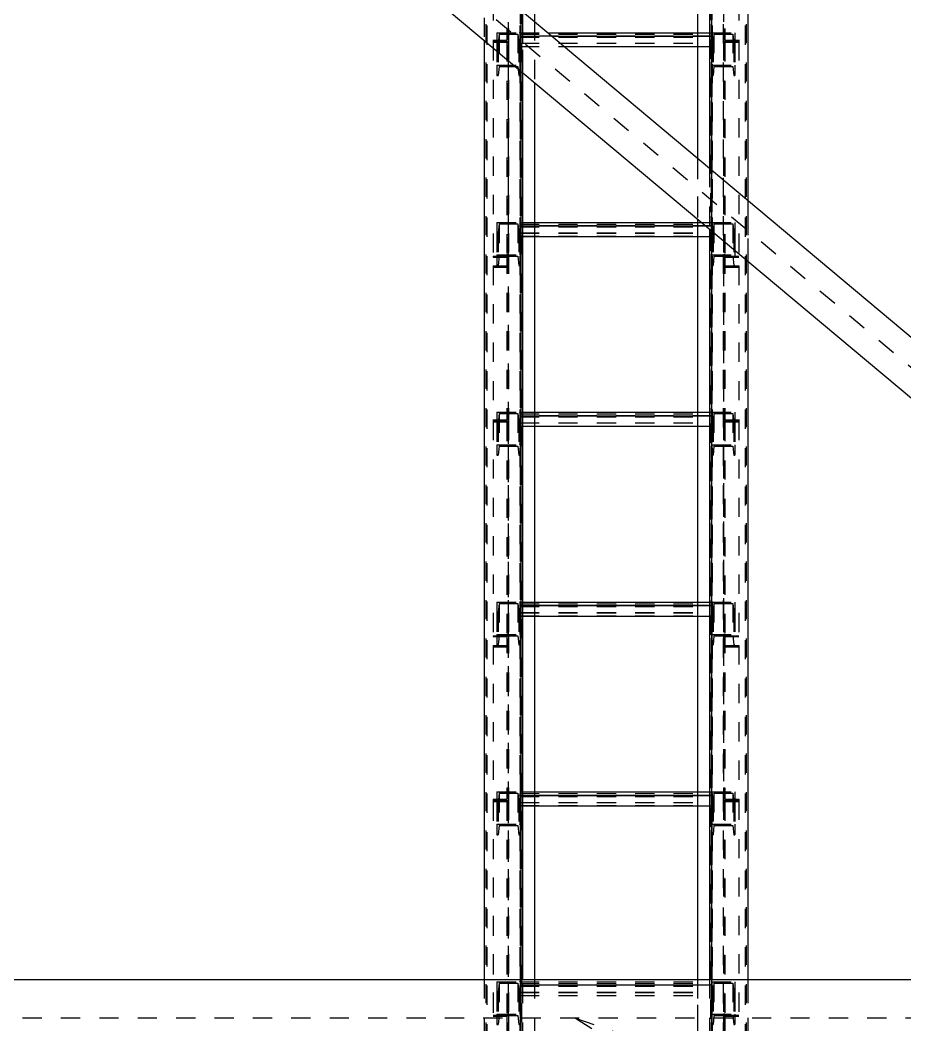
# Model space of a CAD drawing. Header units: millimetres. Extents: x 149919 to 150445, y 136651 to 136866.
# Drawn here: x 150384.86 to 150389.47, y 136693.84 to 136699.07 of the extents above; entities that cross this region are included whole.
import ezdxf

# ---------------------------------------------------------------- set-up
doc = ezdxf.new("R2010")
doc.units = ezdxf.units.MM
doc.header["$LTSCALE"] = 0.25
for name, pattern in [('CENTER', [50.8, 31.75, -6.35, 6.35, -6.35]), ('XKITLINE00', [0]), ('XKITLINE02', [4, 2, -2]), ('XKITLINE03', [6, 3, -1, 1, -1])]:
    doc.linetypes.add(name, pattern=pattern)

# ---------------------------------------------------------------- blocks, each defined once
blk = doc.blocks.new('çatıı')
at = {"color": 1, "linetype": 'XKITLINE03'}
for p, q in [((24565, 5900.27), (24565, 4260.27)), ((24665, 4260.27), (24665, 5900.27)), ((24559, 4258.02), (24559, 5897.87)), ((24670.99, 4258.02), (24670.99, 5897.87)), ((24559, 4859.1), (24559, 4939.24)), ((24670.98, 4939.24), (24670.98, 4859.1)), ((24565, 4846.74), (24565, 4863.63)), ((24664.97, 4861.82), (24565, 4861.82)), ((24664.97, 4863.63), (24664.97, 4846.74)), ((24559, 4747.27), (24559, 4859.1)), ((24670.98, 4859.1), (24670.98, 4747.27)), ((24565, 4747.89), (24565, 4764.77)), ((24664.97, 4762.96), (24565, 4762.96)), ((24664.97, 4764.77), (24664.97, 4747.89)), ((24559, 4661.38), (24559, 4741.53)), ((24670.98, 4741.53), (24670.98, 4661.38)), ((24565, 4649.03), (24565, 4665.91)), ((24664.97, 4664.1), (24565, 4664.1)), ((24664.97, 4665.91), (24664.97, 4649.03)), ((24559, 4549.56), (24559, 4661.38)), ((24670.98, 4661.38), (24670.98, 4549.56)), ((24565, 4550.17), (24565, 4567.05)), ((24664.97, 4565.24), (24565, 4565.24)), ((24664.97, 4567.05), (24664.97, 4550.17)), ((24559, 4463.67), (24559, 4543.81)), ((24670.98, 4543.81), (24670.98, 4463.67)), ((24565, 4451.31), (24565, 4468.2)), ((24664.97, 4466.39), (24565, 4466.39)), ((24664.97, 4468.2), (24664.97, 4451.31)), ((24559, 4351.84), (24559, 4463.67)), ((24670.98, 4463.67), (24670.98, 4351.84)), ((24565, 4352.46), (24565, 4369.34)), ((24664.97, 4367.53), (24565, 4367.53)), ((24664.97, 4369.34), (24664.97, 4352.46))]:
    blk.add_line(p, q, dxfattribs=at)
at = {"color": 116, "linetype": 'XKITLINE02', "true_color": 0x136734}
for p, q in [((24565, 5898.21), (24565, 4257.26)), ((24565.85, 5898.21), (24565.85, 4257.47)), ((24664.15, 5900.07), (24664.15, 4257.47)), ((24665, 5900.27), (24665, 4257.26)), ((24657.5, 5897.39), (24657.5, 4260.15)), ((24547.15, 5888.14), (24547.15, 4258.3)), ((24565.45, 5888.14), (24565.45, 4258.3)), ((24566.3, 5888.14), (24566.3, 4320.34)), ((24664.54, 5888.14), (24664.54, 4187.82)), ((24682.84, 5888.14), (24682.84, 4205.79)), ((24683.69, 5888.14), (24683.69, 4204.83)), ((24547.68, 5887.3), (24547.68, 4257.8)), ((24564.91, 5887.3), (24564.92, 4257.8)), ((24665.07, 5887.3), (24665.07, 4186.75)), ((24682.31, 5887.3), (24682.31, 4203.68)), ((24558.2, 4945.83), (24558.2, 4859.76)), ((24559, 4945.83), (24559, 4859.1)), ((24670.98, 4945.83), (24670.98, 4859.1)), ((24671.78, 4945.83), (24671.78, 4859.76)), ((24551, 4939.9), (24551, 4859.1)), ((24678.98, 4939.9), (24678.98, 4859.1)), ((24546.3, 4891.44), (24546.3, 4859.66)), ((24566.3, 4874.69), (24566.3, 4842.91)), ((24572.5, 4869.5), (24572.5, 4837.72)), ((24553, 4863.63), (24553, 4846.74)), ((24553, 4863.63), (24565, 4863.63)), ((24553, 4862.76), (24553, 4858.19)), ((24554.06, 4862.93), (24553.68, 4858.19)), ((24554.06, 4862.93), (24554.06, 4846.05)), ((24554.06, 4862.93), (24563.93, 4862.93)), ((24558.2, 4865.68), (24559, 4865.68)), ((24558.2, 4865.68), (24558.2, 4859.76)), ((24559, 4865.68), (24559, 4859.1)), ((24563.93, 4862.93), (24563.93, 4846.05)), ((24563.93, 4862.93), (24564.32, 4858.19)), ((24565, 4863.63), (24565, 4846.74)), ((24565, 4863.63), (24579.51, 4863.63)), ((24565, 4863.63), (24565, 4856.38)), ((24565, 4862.77), (24664.97, 4862.77)), ((24565, 4862.4), (24565, 4858.19)), ((24565, 4861.82), (24581.67, 4861.82)), ((24657.5, 4863.63), (24664.97, 4863.63)), ((24657.5, 4861.82), (24664.97, 4861.82)), ((24664.97, 4863.63), (24664.97, 4858.19)), ((24664.97, 4863.63), (24676.98, 4863.63)), ((24664.97, 4863.63), (24664.97, 4846.74)), ((24664.97, 4863.63), (24664.97, 4856.38)), ((24666.04, 4862.93), (24665.66, 4858.19)), ((24666.04, 4862.93), (24675.91, 4862.93)), ((24666.04, 4862.93), (24666.04, 4846.05)), ((24670.98, 4865.68), (24671.78, 4865.68)), ((24675.91, 4862.93), (24676.3, 4858.19)), ((24675.91, 4862.93), (24675.91, 4846.05)), ((24676.98, 4863.63), (24676.98, 4858.19)), ((24676.98, 4863.63), (24676.98, 4846.74)), ((24551, 4859.76), (24558.2, 4859.76)), ((24551, 4859.76), (24551, 4859.1)), ((24551, 4859.1), (24559, 4859.1)), ((24551, 4859.1), (24551, 4746.78)), ((24551, 4859.1), (24559, 4859.1)), ((24551, 4858.61), (24558.2, 4858.61)), ((24553, 4858.19), (24553, 4841.31)), ((24553, 4858.19), (24553.68, 4858.19)), ((24553.68, 4858.19), (24553.68, 4841.31)), ((24558.2, 4858.61), (24558.2, 4742.36)), ((24559, 4859.1), (24559, 4742.36)), ((24564.32, 4858.19), (24564.32, 4841.31)), ((24564.32, 4858.19), (24565, 4858.19)), ((24565, 4861.29), (24664.97, 4861.29)), ((24565, 4858.19), (24565, 4841.31)), ((24565, 4858.19), (24664.97, 4858.19)), ((24565, 4858.09), (24664.97, 4858.09)), ((24664.97, 4858.19), (24665.66, 4858.19)), ((24664.97, 4858.19), (24664.97, 4841.31)), ((24665.66, 4858.19), (24665.66, 4841.31)), ((24670.98, 4859.1), (24678.98, 4859.1)), ((24670.98, 4859.1), (24670.98, 4854.19)), ((24670.98, 4859.1), (24678.98, 4859.1)), ((24670.98, 4859.1), (24670.98, 4742.36)), ((24671.78, 4859.76), (24678.98, 4859.76)), ((24671.78, 4858.61), (24671.78, 4854.19)), ((24671.78, 4858.61), (24678.98, 4858.61)), ((24671.78, 4858.61), (24671.78, 4742.36)), ((24676.3, 4858.19), (24676.98, 4858.19)), ((24676.3, 4858.19), (24676.3, 4841.31)), ((24676.98, 4858.19), (24676.98, 4841.31)), ((24678.98, 4859.1), (24678.98, 4858.61)), ((24678.98, 4859.1), (24678.98, 4746.78)), ((24558.2, 4854.19), (24559, 4854.19)), ((24565, 4856.48), (24664.97, 4856.48)), ((24565, 4856.38), (24588.16, 4856.38)), ((24657.5, 4856.38), (24664.97, 4856.38)), ((24670.98, 4854.19), (24671.78, 4854.19)), ((24553, 4846.74), (24553, 4841.31)), ((24553, 4846.74), (24565, 4846.74)), ((24565, 4846.74), (24565, 4841.31)), ((24664.97, 4846.74), (24664.97, 4841.31)), ((24664.97, 4846.74), (24676.98, 4846.74)), ((24676.98, 4846.74), (24676.98, 4841.31)), ((24553, 4841.31), (24553.68, 4841.31)), ((24554.06, 4846.05), (24553.68, 4841.31)), ((24554.06, 4846.05), (24563.93, 4846.05)), ((24563.93, 4846.05), (24564.32, 4841.31)), ((24564.32, 4841.31), (24565, 4841.31)), ((24664.97, 4841.31), (24665.66, 4841.31)), ((24666.04, 4846.05), (24665.66, 4841.31)), ((24666.04, 4846.05), (24675.91, 4846.05)), ((24675.91, 4846.05), (24676.3, 4841.31)), ((24676.3, 4841.31), (24676.98, 4841.31)), ((24657.5, 4798.33), (24657.5, 4766.55)), ((24663.69, 4793.14), (24663.69, 4761.36)), ((24683.69, 4776.39), (24683.69, 4744.62)), ((24553, 4764.77), (24553, 4747.89)), ((24553, 4764.77), (24553, 4759.33)), ((24553, 4764.77), (24565, 4764.77)), ((24554.06, 4764.08), (24553.68, 4759.33)), ((24554.06, 4764.08), (24554.06, 4747.19)), ((24554.06, 4764.08), (24563.93, 4764.08)), ((24563.93, 4764.08), (24563.93, 4747.19)), ((24563.93, 4764.08), (24564.32, 4759.33)), ((24565, 4764.77), (24565, 4747.89)), ((24565, 4764.77), (24565, 4759.33)), ((24565, 4764.77), (24572.5, 4764.77)), ((24565, 4764.77), (24565, 4757.52)), ((24565, 4763.92), (24664.97, 4763.92)), ((24565, 4762.96), (24572.5, 4762.96)), ((24565, 4762.43), (24664.97, 4762.43)), ((24657.5, 4764.77), (24664.97, 4764.77)), ((24657.5, 4762.96), (24664.97, 4762.96)), ((24664.97, 4764.77), (24664.97, 4757.52)), ((24664.97, 4764.77), (24664.97, 4759.33)), ((24664.97, 4764.77), (24676.98, 4764.77)), ((24664.97, 4764.3), (24664.97, 4747.89)), ((24666.04, 4764.08), (24665.66, 4759.33)), ((24666.04, 4764.08), (24675.91, 4764.08)), ((24666.04, 4764.08), (24666.04, 4747.19)), ((24675.91, 4764.08), (24676.3, 4759.33)), ((24675.91, 4764.08), (24675.91, 4747.19)), ((24676.98, 4764.77), (24676.98, 4756.91)), ((24676.98, 4763.45), (24676.98, 4747.27)), ((24553, 4759.33), (24553, 4742.45)), ((24553, 4759.33), (24553.68, 4759.33)), ((24553.68, 4759.33), (24553.68, 4742.45)), ((24564.32, 4759.33), (24564.32, 4742.45)), ((24564.32, 4759.33), (24565, 4759.33)), ((24565, 4759.33), (24565, 4742.45)), ((24565, 4759.33), (24664.97, 4759.33)), ((24565, 4759.23), (24664.97, 4759.23)), ((24565, 4757.63), (24664.97, 4757.63)), ((24565, 4757.52), (24572.5, 4757.52)), ((24657.5, 4757.52), (24664.97, 4757.52)), ((24664.97, 4759.33), (24665.66, 4759.33)), ((24664.97, 4759.33), (24664.97, 4742.45)), ((24665.66, 4759.33), (24665.66, 4742.45)), ((24676.3, 4759.33), (24676.98, 4759.33)), ((24676.3, 4759.33), (24676.3, 4742.45)), ((24676.98, 4756.91), (24676.98, 4742.45)), ((24551, 4747.27), (24551, 4746.78)), ((24551, 4747.27), (24559, 4747.27)), ((24551, 4746.78), (24558.2, 4746.78)), ((24553, 4747.89), (24553, 4742.45)), ((24553, 4747.89), (24565, 4747.89)), ((24554.06, 4747.19), (24553.68, 4742.45)), ((24554.06, 4747.19), (24563.93, 4747.19)), ((24558.2, 4748.11), (24558.2, 4662.04)), ((24558.2, 4748.11), (24559, 4748.11)), ((24558.2, 4746.78), (24558.2, 4742.36)), ((24559, 4748.11), (24559, 4661.38)), ((24559, 4747.27), (24559, 4742.36)), ((24563.93, 4747.19), (24564.32, 4742.45)), ((24565, 4747.89), (24565, 4742.45)), ((24664.97, 4747.89), (24664.97, 4742.45)), ((24664.97, 4747.89), (24676.98, 4747.89)), ((24666.04, 4747.19), (24665.66, 4742.45)), ((24666.04, 4747.19), (24675.91, 4747.19)), ((24670.98, 4748.11), (24670.98, 4741.53)), ((24670.98, 4748.11), (24671.78, 4748.11)), ((24670.98, 4748.11), (24670.98, 4661.38)), ((24670.98, 4747.27), (24678.98, 4747.27)), ((24671.78, 4748.11), (24671.78, 4742.19)), ((24671.78, 4748.11), (24671.78, 4662.04)), ((24671.78, 4746.78), (24678.98, 4746.78)), ((24675.91, 4747.19), (24676.3, 4742.45)), ((24551, 4742.19), (24551, 4661.38)), ((24551, 4742.19), (24558.2, 4742.19)), ((24551, 4741.53), (24559, 4741.53)), ((24553, 4742.45), (24553.68, 4742.45)), ((24558.2, 4742.36), (24559, 4742.36)), ((24564.32, 4742.45), (24565, 4742.45)), ((24664.97, 4742.45), (24665.66, 4742.45)), ((24670.98, 4742.36), (24671.78, 4742.36)), ((24670.98, 4741.53), (24678.98, 4741.53)), ((24671.78, 4742.19), (24678.98, 4742.19)), ((24676.3, 4742.45), (24676.98, 4742.45)), ((24678.98, 4742.19), (24678.98, 4741.53)), ((24678.98, 4742.19), (24678.98, 4661.38)), ((24553, 4665.91), (24553, 4649.03)), ((24553, 4665.91), (24553, 4660.47)), ((24553, 4665.91), (24565, 4665.91)), ((24554.06, 4665.22), (24553.68, 4660.47)), ((24554.06, 4665.22), (24554.06, 4648.34)), ((24554.06, 4665.22), (24563.93, 4665.22)), ((24558.2, 4667.97), (24559, 4667.97)), ((24558.2, 4667.97), (24558.2, 4662.04)), ((24559, 4667.97), (24559, 4661.38)), ((24563.93, 4665.22), (24563.93, 4648.34)), ((24563.93, 4665.22), (24564.32, 4660.47)), ((24565, 4665.91), (24565, 4649.03)), ((24565, 4665.91), (24565, 4660.47)), ((24565, 4665.91), (24572.5, 4665.91)), ((24565, 4665.91), (24565, 4658.67)), ((24565, 4665.06), (24664.97, 4665.06)), ((24565, 4664.1), (24572.5, 4664.1)), ((24565, 4663.57), (24664.97, 4663.57)), ((24657.5, 4665.91), (24664.97, 4665.91)), ((24657.5, 4664.1), (24664.97, 4664.1)), ((24664.97, 4665.91), (24664.97, 4660.47)), ((24664.97, 4665.91), (24676.98, 4665.91)), ((24664.97, 4665.91), (24664.97, 4649.03)), ((24664.97, 4665.91), (24664.97, 4658.67)), ((24666.04, 4665.22), (24665.66, 4660.47)), ((24666.04, 4665.22), (24675.91, 4665.22)), ((24666.04, 4665.22), (24666.04, 4648.34)), ((24670.98, 4667.97), (24671.78, 4667.97)), ((24675.91, 4665.22), (24676.3, 4660.47)), ((24675.91, 4665.22), (24675.91, 4648.34)), ((24676.98, 4665.91), (24676.98, 4660.47)), ((24676.98, 4665.91), (24676.98, 4649.03)), ((24551, 4662.04), (24558.2, 4662.04)), ((24551, 4662.04), (24551, 4661.38)), ((24551, 4661.38), (24559, 4661.38)), ((24551, 4661.38), (24551, 4549.07)), ((24551, 4661.38), (24559, 4661.38)), ((24551, 4660.89), (24558.2, 4660.89)), ((24553, 4660.47), (24553, 4643.59)), ((24553, 4660.47), (24553.68, 4660.47)), ((24553.68, 4660.47), (24553.68, 4643.59)), ((24558.2, 4660.89), (24558.2, 4544.65)), ((24559, 4661.38), (24559, 4544.65)), ((24564.32, 4660.47), (24564.32, 4643.59)), ((24564.32, 4660.47), (24565, 4660.47)), ((24565, 4660.47), (24565, 4643.59)), ((24565, 4660.47), (24664.97, 4660.47)), ((24565, 4660.37), (24664.97, 4660.37)), ((24565, 4658.77), (24664.97, 4658.77)), ((24565, 4658.67), (24572.5, 4658.67)), ((24657.5, 4658.67), (24664.97, 4658.67)), ((24664.97, 4660.47), (24665.66, 4660.47)), ((24664.97, 4660.47), (24664.97, 4643.59)), ((24665.66, 4660.47), (24665.66, 4643.59)), ((24670.98, 4661.38), (24678.98, 4661.38)), ((24670.98, 4661.38), (24670.98, 4544.65)), ((24670.98, 4661.38), (24678.98, 4661.38)), ((24671.78, 4662.04), (24678.98, 4662.04)), ((24671.78, 4660.89), (24671.78, 4656.47)), ((24671.78, 4660.89), (24678.98, 4660.89)), ((24671.78, 4660.89), (24671.78, 4544.65)), ((24676.3, 4660.47), (24676.98, 4660.47)), ((24676.3, 4660.47), (24676.3, 4643.59)), ((24676.98, 4660.47), (24676.98, 4643.59)), ((24678.98, 4661.38), (24678.98, 4660.89)), ((24678.98, 4661.38), (24678.98, 4549.07)), ((24558.2, 4656.47), (24559, 4656.47)), ((24670.98, 4656.47), (24671.78, 4656.47)), ((24553, 4649.03), (24553, 4643.59)), ((24553, 4649.03), (24565, 4649.03)), ((24554.06, 4648.34), (24553.68, 4643.59)), ((24554.06, 4648.34), (24563.93, 4648.34)), ((24563.93, 4648.34), (24564.32, 4643.59)), ((24565, 4649.03), (24565, 4643.59)), ((24664.97, 4649.03), (24664.97, 4643.59)), ((24664.97, 4649.03), (24676.98, 4649.03)), ((24666.04, 4648.34), (24665.66, 4643.59)), ((24666.04, 4648.34), (24675.91, 4648.34)), ((24670.98, 4649.03), (24670.98, 4549.56)), ((24675.91, 4648.34), (24676.3, 4643.59)), ((24676.98, 4649.03), (24676.98, 4643.59)), ((24553, 4643.59), (24553.68, 4643.59)), ((24564.32, 4643.59), (24565, 4643.59)), ((24664.97, 4643.59), (24665.66, 4643.59)), ((24676.3, 4643.59), (24676.98, 4643.59)), ((24553, 4567.05), (24553, 4550.17)), ((24553, 4567.05), (24553, 4561.62)), ((24553, 4567.05), (24565, 4567.05)), ((24554.06, 4566.36), (24553.68, 4561.62)), ((24554.06, 4566.36), (24554.06, 4549.48)), ((24554.06, 4566.36), (24563.93, 4566.36)), ((24563.93, 4566.36), (24563.93, 4549.48)), ((24563.93, 4566.36), (24564.32, 4561.62)), ((24565, 4567.05), (24572.5, 4567.05)), ((24565, 4567.05), (24565, 4559.81)), ((24565, 4567.05), (24565, 4550.17)), ((24565, 4567.05), (24565, 4561.62)), ((24565, 4566.2), (24664.97, 4566.2)), ((24565, 4565.24), (24572.5, 4565.24)), ((24565, 4564.71), (24664.97, 4564.71)), ((24657.5, 4567.05), (24664.97, 4567.05)), ((24657.5, 4565.24), (24664.97, 4565.24)), ((24664.97, 4567.05), (24664.97, 4559.81)), ((24664.97, 4567.05), (24664.97, 4561.62)), ((24664.97, 4567.05), (24676.98, 4567.05)), ((24664.97, 4567.05), (24664.97, 4550.17)), ((24666.04, 4566.36), (24665.66, 4561.62)), ((24666.04, 4566.36), (24675.91, 4566.36)), ((24666.04, 4566.36), (24666.04, 4549.48)), ((24675.91, 4566.36), (24676.3, 4561.62)), ((24675.91, 4566.36), (24675.91, 4549.48)), ((24676.98, 4567.05), (24676.98, 4561.62)), ((24676.98, 4567.05), (24676.98, 4549.56)), ((24553, 4561.62), (24553, 4544.73)), ((24553, 4561.62), (24553.68, 4561.62)), ((24553.68, 4561.62), (24553.68, 4544.73)), ((24564.32, 4561.62), (24564.32, 4544.73)), ((24564.32, 4561.62), (24565, 4561.62)), ((24565, 4561.62), (24664.97, 4561.62)), ((24565, 4561.62), (24565, 4544.73)), ((24565, 4561.51), (24664.97, 4561.51)), ((24565, 4559.91), (24664.97, 4559.91)), ((24565, 4559.81), (24572.5, 4559.81)), ((24657.5, 4559.81), (24664.97, 4559.81)), ((24664.97, 4561.62), (24665.66, 4561.62)), ((24664.97, 4561.62), (24664.97, 4544.73)), ((24665.66, 4561.62), (24665.66, 4544.73)), ((24676.3, 4561.62), (24676.98, 4561.62)), ((24676.3, 4561.62), (24676.3, 4544.73)), ((24676.98, 4561.62), (24676.98, 4544.73)), ((24551, 4549.56), (24551, 4549.07)), ((24551, 4549.56), (24559, 4549.56)), ((24551, 4549.07), (24558.2, 4549.07)), ((24553, 4550.17), (24553, 4544.73)), ((24553, 4550.17), (24565, 4550.17)), ((24554.06, 4549.48), (24553.68, 4544.73)), ((24554.06, 4549.48), (24563.93, 4549.48)), ((24558.2, 4550.4), (24558.2, 4464.33)), ((24558.2, 4550.4), (24559, 4550.4)), ((24558.2, 4549.07), (24558.2, 4544.65)), ((24559, 4550.4), (24559, 4463.67)), ((24559, 4549.56), (24559, 4544.65)), ((24563.93, 4549.48), (24564.32, 4544.73)), ((24565, 4550.17), (24565, 4544.73)), ((24664.97, 4550.17), (24664.97, 4544.73)), ((24664.97, 4550.17), (24676.98, 4550.17)), ((24666.04, 4549.48), (24665.66, 4544.73)), ((24666.04, 4549.48), (24675.91, 4549.48)), ((24670.98, 4550.4), (24670.98, 4543.81)), ((24670.98, 4550.4), (24671.78, 4550.4)), ((24670.98, 4550.4), (24670.98, 4463.67)), ((24670.98, 4549.56), (24678.98, 4549.56)), ((24671.78, 4550.4), (24671.78, 4544.47)), ((24671.78, 4550.4), (24671.78, 4464.33)), ((24671.78, 4549.07), (24678.98, 4549.07)), ((24675.91, 4549.48), (24676.3, 4544.73)), ((24551, 4544.47), (24551, 4463.67)), ((24551, 4544.47), (24558.2, 4544.47)), ((24551, 4543.81), (24559, 4543.81)), ((24553, 4544.73), (24553.68, 4544.73)), ((24558.2, 4544.65), (24559, 4544.65)), ((24564.32, 4544.73), (24565, 4544.73)), ((24664.97, 4544.73), (24665.66, 4544.73)), ((24670.98, 4544.65), (24671.78, 4544.65)), ((24670.98, 4543.81), (24678.98, 4543.81)), ((24671.78, 4544.47), (24678.98, 4544.47)), ((24676.3, 4544.73), (24676.98, 4544.73)), ((24678.98, 4544.47), (24678.98, 4543.81)), ((24678.98, 4544.47), (24678.98, 4463.67)), ((24558.2, 4470.25), (24559, 4470.25)), ((24558.2, 4470.25), (24558.2, 4464.33)), ((24559, 4470.25), (24559, 4463.67)), ((24670.98, 4470.25), (24671.78, 4470.25)), ((24551, 4464.33), (24558.2, 4464.33)), ((24551, 4464.33), (24551, 4463.67)), ((24553, 4468.2), (24553, 4451.31)), ((24553, 4468.2), (24553, 4462.76)), ((24553, 4468.2), (24565, 4468.2)), ((24554.06, 4467.5), (24553.68, 4462.76)), ((24554.06, 4467.5), (24554.06, 4450.62)), ((24554.06, 4467.5), (24563.93, 4467.5)), ((24563.93, 4467.5), (24563.93, 4450.62)), ((24563.93, 4467.5), (24564.32, 4462.76)), ((24565, 4468.2), (24572.5, 4468.2)), ((24565, 4468.2), (24565, 4460.95)), ((24565, 4468.2), (24565, 4451.31)), ((24565, 4468.2), (24565, 4462.76)), ((24565, 4467.34), (24664.97, 4467.34)), ((24565, 4466.39), (24572.5, 4466.39)), ((24565, 4465.86), (24664.97, 4465.86)), ((24657.5, 4468.2), (24664.97, 4468.2)), ((24657.5, 4466.39), (24664.97, 4466.39)), ((24664.97, 4468.2), (24664.97, 4460.95)), ((24664.97, 4468.2), (24664.97, 4462.76)), ((24664.97, 4468.2), (24676.98, 4468.2)), ((24664.97, 4468.2), (24664.97, 4451.31)), ((24666.04, 4467.5), (24665.66, 4462.76)), ((24666.04, 4467.5), (24675.91, 4467.5)), ((24666.04, 4467.5), (24666.04, 4450.62)), ((24671.78, 4464.33), (24678.98, 4464.33)), ((24675.91, 4467.5), (24676.3, 4462.76)), ((24675.91, 4467.5), (24675.91, 4450.62)), ((24676.98, 4468.2), (24676.98, 4462.76)), ((24676.98, 4468.2), (24676.98, 4451.31)), ((24551, 4463.67), (24559, 4463.67)), ((24551, 4463.67), (24551, 4351.35)), ((24551, 4463.67), (24559, 4463.67)), ((24551, 4463.18), (24551, 4351.35)), ((24551, 4463.18), (24558.2, 4463.18)), ((24553, 4462.76), (24553, 4445.88)), ((24553, 4462.76), (24553.68, 4462.76)), ((24553.68, 4462.76), (24553.68, 4445.88)), ((24558.2, 4463.18), (24558.2, 4346.93)), ((24559, 4463.67), (24559, 4346.93)), ((24564.32, 4462.76), (24564.32, 4445.88)), ((24564.32, 4462.76), (24565, 4462.76)), ((24565, 4462.76), (24664.97, 4462.76)), ((24565, 4462.76), (24565, 4445.88)), ((24565, 4462.66), (24664.97, 4462.66)), ((24565, 4461.05), (24664.97, 4461.05)), ((24565, 4460.95), (24572.5, 4460.95)), ((24657.5, 4460.95), (24664.97, 4460.95)), ((24664.97, 4462.76), (24665.66, 4462.76)), ((24664.97, 4462.76), (24664.97, 4445.88)), ((24665.66, 4462.76), (24665.66, 4445.88)), ((24670.98, 4463.67), (24670.98, 4458.76)), ((24670.98, 4463.67), (24678.98, 4463.67)), ((24670.98, 4463.67), (24670.98, 4346.93)), ((24670.98, 4463.67), (24678.98, 4463.67)), ((24671.78, 4463.18), (24671.78, 4458.76)), ((24671.78, 4463.18), (24678.98, 4463.18)), ((24671.78, 4463.18), (24671.78, 4346.93)), ((24676.3, 4462.76), (24676.98, 4462.76)), ((24676.3, 4462.76), (24676.3, 4445.88)), ((24676.98, 4462.76), (24676.98, 4445.88)), ((24678.98, 4463.67), (24678.98, 4463.18)), ((24678.98, 4463.67), (24678.98, 4351.35)), ((24558.2, 4458.76), (24559, 4458.76)), ((24670.98, 4458.76), (24671.78, 4458.76)), ((24553, 4451.31), (24553, 4445.88)), ((24553, 4451.31), (24565, 4451.31)), ((24554.06, 4450.62), (24553.68, 4445.88)), ((24554.06, 4450.62), (24563.93, 4450.62)), ((24563.93, 4450.62), (24564.32, 4445.88)), ((24565, 4451.31), (24565, 4445.88)), ((24664.97, 4451.31), (24664.97, 4445.88)), ((24664.97, 4451.31), (24676.98, 4451.31)), ((24666.04, 4450.62), (24665.66, 4445.88)), ((24666.04, 4450.62), (24675.91, 4450.62)), ((24675.91, 4450.62), (24676.3, 4445.88)), ((24676.98, 4451.31), (24676.98, 4445.88)), ((24553, 4445.88), (24553.68, 4445.88)), ((24564.32, 4445.88), (24565, 4445.88)), ((24664.97, 4445.88), (24665.66, 4445.88)), ((24676.3, 4445.88), (24676.98, 4445.88)), ((24546.3, 4370.57), (24546.3, 4258.3)), ((24572.5, 4370.57), (24572.5, 4257.26)), ((24657.5, 4370.57), (24657.5, 4257.39)), ((24663.69, 4370.57), (24663.69, 4294.24)), ((24683.69, 4370.57), (24683.69, 4307.64)), ((24553, 4369.34), (24553, 4352.46)), ((24553, 4369.34), (24553, 4363.9)), ((24553, 4369.34), (24565, 4369.34)), ((24554.06, 4368.65), (24553.68, 4363.9)), ((24554.06, 4368.65), (24554.06, 4351.76)), ((24554.06, 4368.65), (24563.93, 4368.65)), ((24563.93, 4368.65), (24563.93, 4351.76)), ((24563.93, 4368.65), (24564.32, 4363.9)), ((24565, 4369.34), (24565, 4352.46)), ((24565, 4369.34), (24565, 4363.9)), ((24565, 4369.34), (24664.97, 4369.34)), ((24565, 4369.34), (24565, 4362.09)), ((24565, 4368.49), (24664.97, 4368.49)), ((24565, 4367.53), (24664.97, 4367.53)), ((24565, 4367), (24664.97, 4367)), ((24664.97, 4369.34), (24664.97, 4362.09)), ((24664.97, 4369.34), (24664.97, 4363.9)), ((24664.97, 4369.34), (24676.98, 4369.34)), ((24664.97, 4369.34), (24664.97, 4352.46)), ((24666.04, 4368.65), (24665.66, 4363.9)), ((24666.04, 4368.65), (24675.91, 4368.65)), ((24666.04, 4368.65), (24666.04, 4351.76)), ((24675.91, 4368.65), (24676.3, 4363.9)), ((24675.91, 4368.65), (24675.91, 4351.76)), ((24676.98, 4369.34), (24676.98, 4363.9)), ((24676.98, 4369.34), (24676.98, 4352.46)), ((24553, 4363.9), (24553, 4347.02)), ((24553, 4363.9), (24553.68, 4363.9)), ((24553.68, 4363.9), (24553.68, 4347.02)), ((24564.32, 4363.9), (24564.32, 4347.02)), ((24564.32, 4363.9), (24565, 4363.9)), ((24565, 4363.9), (24565, 4347.02)), ((24565, 4363.9), (24664.97, 4363.9)), ((24565, 4363.8), (24664.97, 4363.8)), ((24565, 4362.2), (24664.97, 4362.2)), ((24565, 4362.09), (24664.97, 4362.09)), ((24664.97, 4363.9), (24665.66, 4363.9)), ((24664.97, 4363.9), (24664.97, 4347.02)), ((24665.66, 4363.9), (24665.66, 4347.02)), ((24676.3, 4363.9), (24676.98, 4363.9)), ((24676.3, 4363.9), (24676.3, 4347.02)), ((24676.98, 4363.9), (24676.98, 4347.02)), ((24551, 4351.84), (24559, 4351.84)), ((24551, 4351.35), (24558.2, 4351.35)), ((24553, 4352.46), (24553, 4347.02)), ((24553, 4352.46), (24565, 4352.46)), ((24554.06, 4351.76), (24553.68, 4347.02)), ((24554.06, 4351.76), (24563.93, 4351.76)), ((24558.2, 4352.68), (24558.2, 4266.61)), ((24558.2, 4352.68), (24559, 4352.68)), ((24558.2, 4351.35), (24558.2, 4346.93)), ((24559, 4352.68), (24559, 4265.95)), ((24563.93, 4351.76), (24564.32, 4347.02)), ((24565, 4352.46), (24565, 4347.02)), ((24664.97, 4352.46), (24664.97, 4347.02)), ((24664.97, 4352.46), (24676.98, 4352.46)), ((24666.04, 4351.76), (24665.66, 4347.02)), ((24666.04, 4351.76), (24675.91, 4351.76)), ((24670.98, 4352.68), (24670.98, 4343.74)), ((24670.98, 4352.68), (24671.78, 4352.68)), ((24670.98, 4352.68), (24670.98, 4265.95)), ((24670.98, 4351.84), (24678.98, 4351.84)), ((24671.78, 4352.68), (24671.78, 4346.76)), ((24671.78, 4352.68), (24671.78, 4266.61)), ((24671.78, 4351.35), (24678.98, 4351.35)), ((24675.91, 4351.76), (24676.3, 4347.02)), ((24676.98, 4352.46), (24676.98, 4347.02)), ((24553, 4347.02), (24553.68, 4347.02)), ((24558.2, 4346.93), (24559, 4346.93)), ((24564.32, 4347.02), (24565, 4347.02)), ((24664.97, 4347.02), (24665.66, 4347.02)), ((24670.98, 4346.93), (24671.78, 4346.93)), ((24676.3, 4347.02), (24676.98, 4347.02))]:
    blk.add_line(p, q, dxfattribs=at)
at = {"color": 8, "linetype": 'CENTER'}
for p, q in [((25173.61, 4350.27), (23430, 5810.27)), ((24815.87, 4350.27), (23430, 4350.27)), ((24593.95, 4350.27), (24832.37, 4267.77)), ((24593.95, 4350.27), (24884.52, 4170.27))]:
    blk.add_line(p, q, dxfattribs=at)
at = {"color": 8, "linetype": 'XKITLINE00'}
for p, q in [((23506.2, 5762.36), (25161.49, 4376.31)), ((23506.2, 5730.58), (25130.69, 4370.33)), ((23551.69, 4370.57), (24815.87, 4370.57))]:
    blk.add_line(p, q, dxfattribs=at)
at = {"color": 7, "linetype": 'XKITLINE00'}
for p, q in [((24683.69, 5384.16), (24683.69, 4776.39)), ((24663.69, 5367.41), (24663.69, 4793.14)), ((24657.5, 5362.22), (24657.5, 4798.33)), ((24572.5, 5291.05), (24572.5, 4869.5)), ((24579.51, 4863.63), (24657.5, 4863.63)), ((24581.67, 4861.82), (24657.5, 4861.82)), ((24546.3, 4859.66), (24546.3, 4370.57)), ((24588.16, 4856.38), (24657.5, 4856.38)), ((24566.3, 4842.91), (24566.3, 4370.57)), ((24572.5, 4837.72), (24572.5, 4370.57)), ((24572.5, 4764.77), (24657.5, 4764.77)), ((24572.5, 4762.96), (24657.5, 4762.96)), ((24657.5, 4766.55), (24657.5, 4370.57)), ((24572.5, 4757.52), (24657.5, 4757.52)), ((24663.69, 4761.36), (24663.69, 4370.57)), ((24683.69, 4744.62), (24683.69, 4370.57)), ((24572.5, 4665.91), (24657.5, 4665.91)), ((24572.5, 4664.1), (24657.5, 4664.1)), ((24572.5, 4658.67), (24657.5, 4658.67)), ((24572.5, 4567.05), (24657.5, 4567.05)), ((24572.5, 4565.24), (24657.5, 4565.24)), ((24572.5, 4559.81), (24657.5, 4559.81)), ((24572.5, 4468.2), (24657.5, 4468.2)), ((24572.5, 4466.39), (24657.5, 4466.39)), ((24572.5, 4460.95), (24657.5, 4460.95))]:
    blk.add_line(p, q, dxfattribs=at)
at = {"color": 1, "linetype": 'XKITLINE00'}
for centre in [(24565, 4863.63), (24565, 4861.82), (24664.97, 4863.63), (24664.97, 4861.82), (24559, 4859.1), (24559, 4859.1), (24670.98, 4859.1), (24670.98, 4859.1), (24565, 4846.74), (24664.97, 4846.74), (24565, 4764.77), (24565, 4762.96), (24664.97, 4762.96), (24664.97, 4764.77), (24559, 4747.27), (24565, 4747.89), (24664.97, 4747.89), (24670.98, 4747.27), (24559, 4741.53), (24670.98, 4741.53), (24565, 4665.91), (24565, 4664.1), (24664.97, 4665.91), (24664.97, 4664.1), (24559, 4661.38), (24559, 4661.38), (24670.98, 4661.38), (24670.98, 4661.38), (24565, 4649.03), (24664.97, 4649.03), (24565, 4567.05), (24565, 4565.24), (24664.97, 4565.24), (24664.97, 4567.05), (24559, 4549.56), (24565, 4550.17), (24664.97, 4550.17), (24670.98, 4549.56), (24559, 4543.81), (24670.98, 4543.81), (24565, 4468.2), (24565, 4466.39), (24664.97, 4468.2), (24664.97, 4466.39), (24559, 4463.67), (24559, 4463.67), (24670.98, 4463.67), (24670.98, 4463.67), (24565, 4451.31), (24664.97, 4451.31), (24565, 4369.34), (24565, 4367.53), (24664.97, 4367.53), (24664.97, 4369.34), (24559, 4351.84), (24565, 4352.46), (24664.97, 4352.46), (24670.98, 4351.84)]:
    blk.add_circle(centre, 0.05, dxfattribs=at)
at = {"color": 8, "linetype": 'XKITLINE00'}
blk.add_circle((24593.95, 4350.27), 0.05, dxfattribs=at)
blk.add_circle((24593.95, 4350.27), 0.05, dxfattribs=at)

msp = doc.modelspace()

# ---------------------------------------------------------------- block references
at = {"xscale": 0.009999943142843078, "yscale": 0.009999943142843078, "zscale": 0.009999943142843078}
msp.add_blockref('çatıı', (150141.8141, 136650.3731), dxfattribs=at)

doc.saveas('drawing.dxf')
